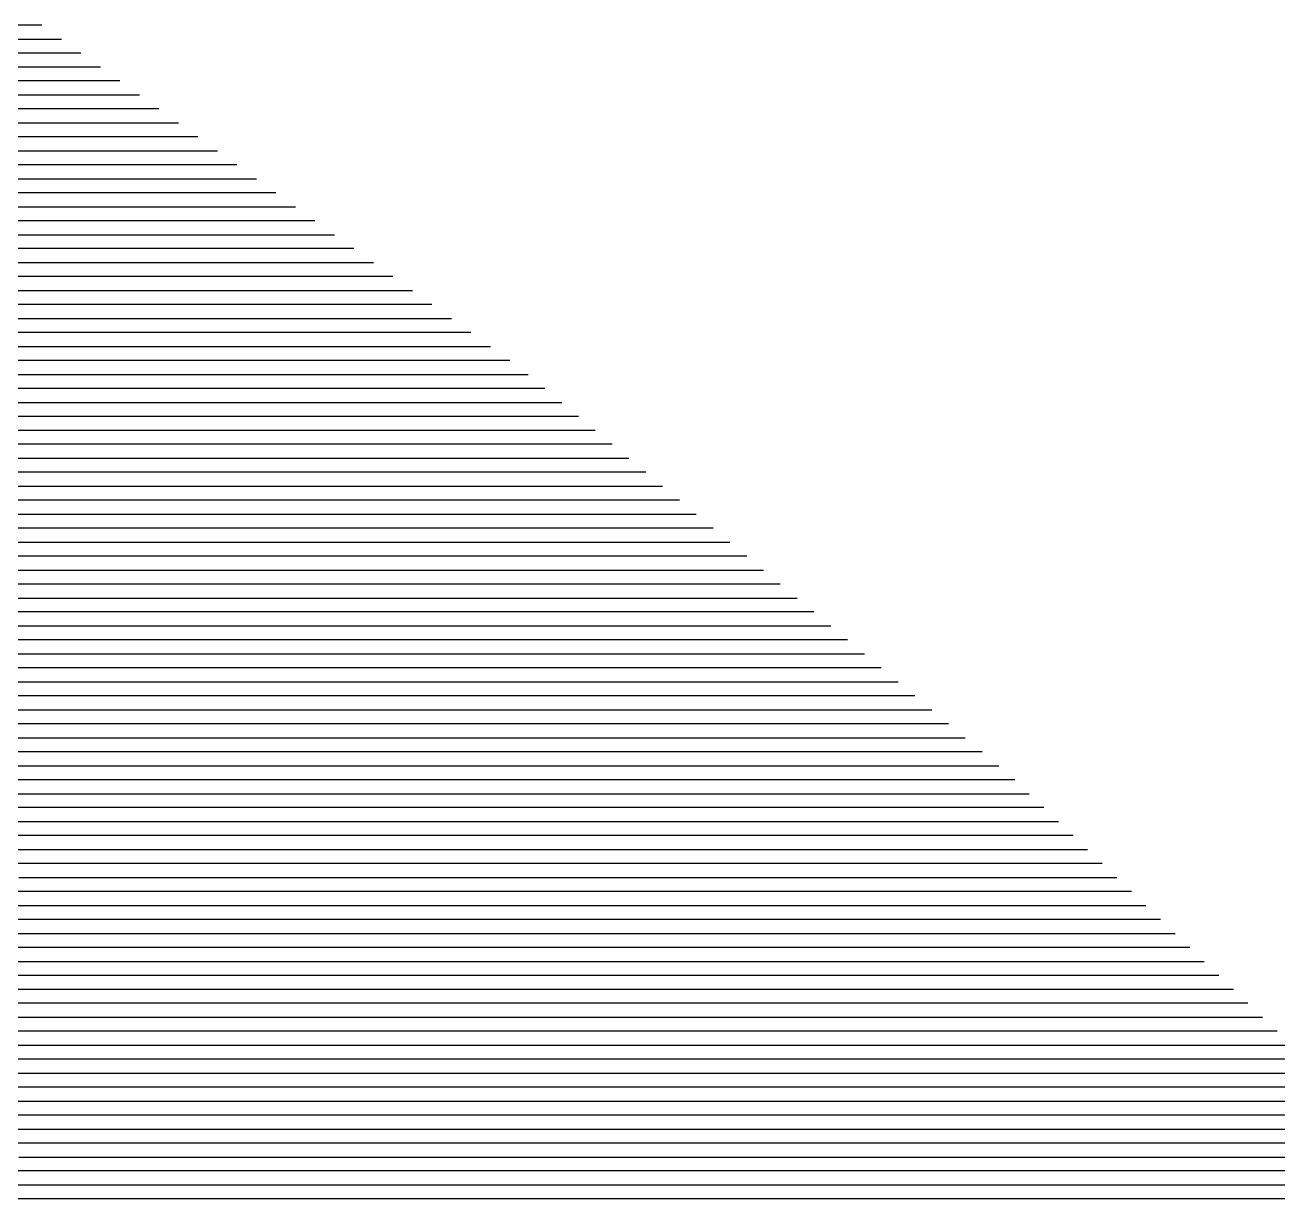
# Model space of a CAD drawing. Header units: metres. Extents: x -6.9 to 6.9, y -7 to 7.
# Drawn here: x 3.852 to 4.748, y 5.028 to 5.868 of the extents above; entities that cross this region are included whole.
import ezdxf

# ---------------------------------------------------------------- set-up
doc = ezdxf.new("R2010")
doc.units = ezdxf.units.M

msp = doc.modelspace()

# ---------------------------------------------------------------- linework, layer by layer
for p, q in [((3.863641, 5.867827, 0.314611), (3.826792, 5.867827, 0.307889)), ((3.820653, 5.857827, 0.307209), (3.877602, 5.857827, 0.317598)), ((3.891564, 5.847827, 0.320584), (3.814513, 5.847827, 0.306529)), ((3.808374, 5.837827, 0.305849), (3.905526, 5.837827, 0.323571)), ((3.919487, 5.827827, 0.326558), (3.802234, 5.827827, 0.30517)), ((3.796095, 5.817827, 0.30449), (3.933449, 5.817827, 0.329545)), ((3.947411, 5.807827, 0.332532), (3.789955, 5.807827, 0.30381)), ((3.783816, 5.797827, 0.30313), (3.961373, 5.797827, 0.335519)), ((3.975334, 5.787827, 0.338505), (3.777676, 5.787827, 0.30245)), ((3.771537, 5.777827, 0.30177), (3.989296, 5.777827, 0.341492)), ((4.003258, 5.767827, 0.344479), (3.765397, 5.767827, 0.30109)), ((3.759258, 5.757827, 0.30041), (4.017219, 5.757827, 0.347466)), ((4.031181, 5.747827, 0.350453), (3.753118, 5.747827, 0.299731)), ((3.746979, 5.737827, 0.299051), (4.045143, 5.737827, 0.35344)), ((4.059105, 5.727827, 0.356426), (3.740839, 5.727827, 0.298371)), ((3.734699, 5.717827, 0.297691), (4.073066, 5.717827, 0.359413)), ((4.087028, 5.707827, 0.3624), (3.72856, 5.707827, 0.297011)), ((3.72242, 5.697827, 0.296331), (4.10099, 5.697827, 0.365387)), ((4.114951, 5.687827, 0.368374), (3.716281, 5.687827, 0.295651)), ((3.710141, 5.677827, 0.294971), (4.128913, 5.677827, 0.371361)), ((4.142875, 5.667827, 0.374347), (3.704002, 5.667827, 0.294291)), ((3.697862, 5.657827, 0.293612), (4.156836, 5.657827, 0.377334)), ((4.170798, 5.647827, 0.380321), (3.691723, 5.647827, 0.292932)), ((3.685583, 5.637827, 0.292252), (4.18476, 5.637827, 0.383308)), ((4.198722, 5.627827, 0.386295), (3.679444, 5.627827, 0.291572)), ((3.673304, 5.617827, 0.290892), (4.199981, 5.617827, 0.386965)), ((4.199981, 5.617827, 0.386965), (4.201834, 5.617827, 0.387299)), ((4.201834, 5.617827, 0.387299), (4.211655, 5.617827, 0.38911)), ((4.190183, 5.607827, 0.385617), (3.667165, 5.607827, 0.290212)), ((4.195502, 5.607827, 0.386577), (4.190183, 5.607827, 0.385617)), ((4.223693, 5.607827, 0.391776), (4.195502, 5.607827, 0.386577)), ((3.661025, 5.597827, 0.289532), (4.180384, 5.597827, 0.38427)), ((4.180384, 5.597827, 0.38427), (4.18917, 5.597827, 0.385855)), ((4.18917, 5.597827, 0.385855), (4.235732, 5.597827, 0.394442)), ((4.170586, 5.587827, 0.382923), (3.654886, 5.587827, 0.288852)), ((4.182837, 5.587827, 0.385133), (4.170586, 5.587827, 0.382923)), ((4.24777, 5.587827, 0.397108), (4.182837, 5.587827, 0.385133)), ((3.648746, 5.577827, 0.288173), (4.160788, 5.577827, 0.381575)), ((4.160788, 5.577827, 0.381575), (4.176505, 5.577827, 0.384411)), ((4.176505, 5.577827, 0.384411), (4.259809, 5.577827, 0.399774)), ((4.150989, 5.567827, 0.380228), (3.642606, 5.567827, 0.287493)), ((4.170173, 5.567827, 0.383689), (4.150989, 5.567827, 0.380228)), ((4.271847, 5.567827, 0.40244), (4.170173, 5.567827, 0.383689)), ((3.636467, 5.557827, 0.286813), (4.141191, 5.557827, 0.378881)), ((4.141191, 5.557827, 0.378881), (4.163841, 5.557827, 0.382967)), ((4.163841, 5.557827, 0.382967), (4.283885, 5.557827, 0.405105)), ((4.131393, 5.547827, 0.377533), (3.630327, 5.547827, 0.286133)), ((4.157509, 5.547827, 0.382245), (4.131393, 5.547827, 0.377533)), ((4.295924, 5.547827, 0.407771), (4.157509, 5.547827, 0.382245)), ((3.624188, 5.537827, 0.285453), (4.121594, 5.537827, 0.376186)), ((4.121594, 5.537827, 0.376186), (4.151176, 5.537827, 0.381524)), ((4.151176, 5.537827, 0.381524), (4.307962, 5.537827, 0.410437)), ((4.111796, 5.527827, 0.374839), (3.618048, 5.527827, 0.284773)), ((4.144844, 5.527827, 0.380802), (4.111796, 5.527827, 0.374839)), ((4.32, 5.527827, 0.413103), (4.144844, 5.527827, 0.380802)), ((3.611909, 5.517827, 0.284093), (4.101998, 5.517827, 0.373492)), ((4.101998, 5.517827, 0.373492), (4.138512, 5.517827, 0.38008)), ((4.138512, 5.517827, 0.38008), (4.332039, 5.517827, 0.415769)), ((4.092199, 5.507827, 0.372144), (3.605769, 5.507827, 0.283413)), ((4.13218, 5.507827, 0.379358), (4.092199, 5.507827, 0.372144)), ((4.344077, 5.507827, 0.418435), (4.13218, 5.507827, 0.379358)), ((3.59963, 5.497827, 0.282734), (4.082401, 5.497827, 0.370797)), ((4.082401, 5.497827, 0.370797), (4.125848, 5.497827, 0.378636)), ((4.125848, 5.497827, 0.378636), (4.356115, 5.497827, 0.421101)), ((4.072603, 5.487827, 0.36945), (3.59349, 5.487827, 0.282054)), ((4.119515, 5.487827, 0.377914), (4.072603, 5.487827, 0.36945)), ((4.368154, 5.487827, 0.423767), (4.119515, 5.487827, 0.377914)), ((3.587351, 5.477827, 0.281374), (4.062804, 5.477827, 0.368102)), ((4.062804, 5.477827, 0.368102), (4.113183, 5.477827, 0.377192)), ((4.113183, 5.477827, 0.377192), (4.380192, 5.477827, 0.426433)), ((4.053006, 5.467827, 0.366755), (3.581211, 5.467827, 0.280694)), ((4.106851, 5.467827, 0.37647), (4.053006, 5.467827, 0.366755)), ((4.392231, 5.467827, 0.429098), (4.106851, 5.467827, 0.37647)), ((3.575072, 5.457827, 0.280014), (4.043208, 5.457827, 0.365408)), ((4.043208, 5.457827, 0.365408), (4.100519, 5.457827, 0.375748)), ((4.100519, 5.457827, 0.375748), (4.404269, 5.457827, 0.431764)), ((4.033409, 5.447827, 0.364061), (3.568932, 5.447827, 0.279334)), ((4.094186, 5.447827, 0.375026), (4.033409, 5.447827, 0.364061)), ((4.416307, 5.447827, 0.43443), (4.094186, 5.447827, 0.375026)), ((3.562793, 5.437827, 0.278654), (4.023611, 5.437827, 0.362713)), ((4.023611, 5.437827, 0.362713), (4.087854, 5.437827, 0.374304)), ((4.087854, 5.437827, 0.374304), (4.428346, 5.437827, 0.437096)), ((4.013813, 5.427827, 0.361366), (3.556653, 5.427827, 0.277974)), ((4.081522, 5.427827, 0.373582), (4.013813, 5.427827, 0.361366)), ((4.440384, 5.427827, 0.439762), (4.081522, 5.427827, 0.373582)), ((3.550513, 5.417827, 0.277294), (4.004014, 5.417827, 0.360019)), ((4.004014, 5.417827, 0.360019), (4.07519, 5.417827, 0.372861)), ((4.07519, 5.417827, 0.372861), (4.452422, 5.417827, 0.442428)), ((3.994216, 5.407827, 0.358671), (3.544374, 5.407827, 0.276615)), ((4.068858, 5.407827, 0.372139), (3.994216, 5.407827, 0.358671)), ((4.464461, 5.407827, 0.445094), (4.068858, 5.407827, 0.372139)), ((3.538234, 5.397827, 0.275935), (3.984418, 5.397827, 0.357324)), ((3.984418, 5.397827, 0.357324), (4.062525, 5.397827, 0.371417)), ((4.062525, 5.397827, 0.371417), (4.476499, 5.397827, 0.44776)), ((3.974619, 5.387827, 0.355977), (3.532095, 5.387827, 0.275255)), ((4.056193, 5.387827, 0.370695), (3.974619, 5.387827, 0.355977)), ((4.488538, 5.387827, 0.450426), (4.056193, 5.387827, 0.370695)), ((3.525955, 5.377827, 0.274575), (3.964821, 5.377827, 0.35463)), ((3.964821, 5.377827, 0.35463), (4.049861, 5.377827, 0.369973)), ((4.049861, 5.377827, 0.369973), (4.500576, 5.377827, 0.453091)), ((3.955023, 5.367827, 0.353282), (3.519816, 5.367827, 0.273895)), ((4.043529, 5.367827, 0.369251), (3.955023, 5.367827, 0.353282)), ((4.512614, 5.367827, 0.455757), (4.043529, 5.367827, 0.369251)), ((3.513676, 5.357827, 0.273215), (3.945224, 5.357827, 0.351935)), ((3.945224, 5.357827, 0.351935), (4.037197, 5.357827, 0.368529)), ((4.037197, 5.357827, 0.368529), (4.524653, 5.357827, 0.458423)), ((3.935426, 5.347827, 0.350588), (3.507537, 5.347827, 0.272535)), ((4.030864, 5.347827, 0.367807), (3.935426, 5.347827, 0.350588)), ((4.536691, 5.347827, 0.461089), (4.030864, 5.347827, 0.367807)), ((3.501397, 5.337827, 0.271855), (3.925628, 5.337827, 0.34924)), ((3.925628, 5.337827, 0.34924), (4.024532, 5.337827, 0.367085)), ((4.024532, 5.337827, 0.367085), (4.548729, 5.337827, 0.463755)), ((3.915829, 5.327827, 0.347893), (3.495258, 5.327827, 0.271176)), ((4.0182, 5.327827, 0.366363), (3.915829, 5.327827, 0.347893)), ((4.550494, 5.327827, 0.464526), (4.0182, 5.327827, 0.366363)), ((4.552158, 5.327827, 0.46483), (4.550494, 5.327827, 0.464526)), ((4.560024, 5.327827, 0.466296), (4.552158, 5.327827, 0.46483)), ((3.489118, 5.317827, 0.270496), (3.906031, 5.317827, 0.346546)), ((3.906031, 5.317827, 0.346546), (4.011868, 5.317827, 0.365641)), ((4.011868, 5.317827, 0.365641), (4.540371, 5.317827, 0.463105)), ((4.540371, 5.317827, 0.463105), (4.545623, 5.317827, 0.464064)), ((4.545623, 5.317827, 0.464064), (4.570459, 5.317827, 0.468692)), ((3.896233, 5.307827, 0.345198), (3.482979, 5.307827, 0.269816)), ((4.005536, 5.307827, 0.364919), (3.896233, 5.307827, 0.345198)), ((4.530248, 5.307827, 0.461684), (4.005536, 5.307827, 0.364919)), ((4.539089, 5.307827, 0.463298), (4.530248, 5.307827, 0.461684)), ((4.580894, 5.307827, 0.471088), (4.539089, 5.307827, 0.463298)), ((3.476839, 5.297827, 0.269136), (3.886434, 5.297827, 0.343851)), ((3.886434, 5.297827, 0.343851), (3.999203, 5.297827, 0.364198)), ((3.999203, 5.297827, 0.364198), (4.520124, 5.297827, 0.460263)), ((4.520124, 5.297827, 0.460263), (4.532554, 5.297827, 0.462531)), ((4.532554, 5.297827, 0.462531), (4.591328, 5.297827, 0.473484)), ((3.876636, 5.287827, 0.342504), (3.4707, 5.287827, 0.268456)), ((3.992871, 5.287827, 0.363476), (3.876636, 5.287827, 0.342504)), ((4.510001, 5.287827, 0.458842), (3.992871, 5.287827, 0.363476)), ((4.526019, 5.287827, 0.461765), (4.510001, 5.287827, 0.458842)), ((4.601763, 5.287827, 0.475881), (4.526019, 5.287827, 0.461765)), ((3.46456, 5.277827, 0.267776), (3.866838, 5.277827, 0.341157)), ((3.866838, 5.277827, 0.341157), (3.986539, 5.277827, 0.362754)), ((3.986539, 5.277827, 0.362754), (4.499877, 5.277827, 0.457421)), ((4.499877, 5.277827, 0.457421), (4.519485, 5.277827, 0.460999)), ((4.519485, 5.277827, 0.460999), (4.612198, 5.277827, 0.478277)), ((3.857039, 5.267827, 0.339809), (3.45842, 5.267827, 0.267096)), ((3.980207, 5.267827, 0.362032), (3.857039, 5.267827, 0.339809)), ((4.489754, 5.267827, 0.456), (3.980207, 5.267827, 0.362032)), ((4.51295, 5.267827, 0.460233), (4.489754, 5.267827, 0.456)), ((4.622632, 5.267827, 0.480673), (4.51295, 5.267827, 0.460233)), ((3.847241, 5.257827, 0.338462), (3.973874, 5.257827, 0.36131)), ((3.973874, 5.257827, 0.36131), (4.47963, 5.257827, 0.454579)), ((4.47963, 5.257827, 0.454579), (4.506415, 5.257827, 0.459467)), ((4.506415, 5.257827, 0.459467), (4.633067, 5.257827, 0.483069)), ((3.967542, 5.247827, 0.360588), (3.837443, 5.247827, 0.337115)), ((4.469507, 5.247827, 0.453158), (3.967542, 5.247827, 0.360588)), ((4.499881, 5.247827, 0.4587), (4.469507, 5.247827, 0.453158)), ((4.643502, 5.247827, 0.485465), (4.499881, 5.247827, 0.4587)), ((3.827644, 5.237827, 0.335767), (3.96121, 5.237827, 0.359866)), ((3.96121, 5.237827, 0.359866), (4.459383, 5.237827, 0.451737)), ((4.459383, 5.237827, 0.451737), (4.493346, 5.237827, 0.457934)), ((4.493346, 5.237827, 0.457934), (4.653936, 5.237827, 0.487862)), ((3.954878, 5.227827, 0.359144), (3.817846, 5.227827, 0.33442)), ((4.44926, 5.227827, 0.450316), (3.954878, 5.227827, 0.359144)), ((4.486812, 5.227827, 0.457168), (4.44926, 5.227827, 0.450316)), ((4.664371, 5.227827, 0.490258), (4.486812, 5.227827, 0.457168)), ((3.808048, 5.217827, 0.333073), (3.948546, 5.217827, 0.358422)), ((3.948546, 5.217827, 0.358422), (4.439137, 5.217827, 0.448895)), ((4.439137, 5.217827, 0.448895), (4.480277, 5.217827, 0.456402)), ((4.480277, 5.217827, 0.456402), (4.674805, 5.217827, 0.492654)), ((3.942213, 5.207827, 0.3577), (3.798249, 5.207827, 0.331726)), ((4.429013, 5.207827, 0.447474), (3.942213, 5.207827, 0.3577)), ((4.473742, 5.207827, 0.455636), (4.429013, 5.207827, 0.447474)), ((4.68524, 5.207827, 0.49505), (4.473742, 5.207827, 0.455636)), ((3.788451, 5.197827, 0.330378), (3.935881, 5.197827, 0.356978)), ((3.935881, 5.197827, 0.356978), (4.41889, 5.197827, 0.446052)), ((4.41889, 5.197827, 0.446052), (4.467208, 5.197827, 0.454869)), ((4.467208, 5.197827, 0.454869), (4.695675, 5.197827, 0.497446)), ((3.929549, 5.187827, 0.356257), (3.778652, 5.187827, 0.329031)), ((4.408766, 5.187827, 0.444631), (3.929549, 5.187827, 0.356257)), ((4.460673, 5.187827, 0.454103), (4.408766, 5.187827, 0.444631)), ((4.706109, 5.187827, 0.499842), (4.460673, 5.187827, 0.454103)), ((3.768854, 5.177827, 0.327684), (3.923217, 5.177827, 0.355535)), ((3.923217, 5.177827, 0.355535), (4.398643, 5.177827, 0.44321)), ((4.398643, 5.177827, 0.44321), (4.454138, 5.177827, 0.453337)), ((4.454138, 5.177827, 0.453337), (4.716544, 5.177827, 0.502239)), ((3.916885, 5.167827, 0.354813), (3.759056, 5.167827, 0.326336)), ((4.388519, 5.167827, 0.441789), (3.916885, 5.167827, 0.354813)), ((4.447604, 5.167827, 0.452571), (4.388519, 5.167827, 0.441789)), ((4.726979, 5.167827, 0.504635), (4.447604, 5.167827, 0.452571)), ((3.749257, 5.157827, 0.324989), (3.910552, 5.157827, 0.354091)), ((3.910552, 5.157827, 0.354091), (4.378396, 5.157827, 0.440368)), ((4.378396, 5.157827, 0.440368), (4.441069, 5.157827, 0.451804)), ((4.441069, 5.157827, 0.451804), (4.737413, 5.157827, 0.507031)), ((3.90422, 5.147827, 0.353369), (3.739459, 5.147827, 0.323642)), ((4.368273, 5.147827, 0.438947), (3.90422, 5.147827, 0.353369)), ((4.434534, 5.147827, 0.451038), (4.368273, 5.147827, 0.438947)), ((4.747848, 5.147827, 0.509427), (4.434534, 5.147827, 0.451038)), ((3.729661, 5.137827, 0.322294), (3.897888, 5.137827, 0.352647)), ((3.897888, 5.137827, 0.352647), (4.358149, 5.137827, 0.437526)), ((4.358149, 5.137827, 0.437526), (4.428, 5.137827, 0.450272)), ((4.428, 5.137827, 0.450272), (4.758283, 5.137827, 0.511823)), ((3.891556, 5.127827, 0.351925), (3.719862, 5.127827, 0.320947)), ((4.348026, 5.127827, 0.436105), (3.891556, 5.127827, 0.351925)), ((4.421465, 5.127827, 0.449506), (4.348026, 5.127827, 0.436105)), ((4.768717, 5.127827, 0.514219), (4.421465, 5.127827, 0.449506)), ((3.710064, 5.117827, 0.3196), (3.885224, 5.117827, 0.351203)), ((3.885224, 5.117827, 0.351203), (4.337902, 5.117827, 0.434684)), ((4.337902, 5.117827, 0.434684), (4.41493, 5.117827, 0.44874)), ((4.41493, 5.117827, 0.44874), (4.779152, 5.117827, 0.516616)), ((3.878891, 5.107827, 0.350481), (3.700266, 5.107827, 0.318253)), ((4.327779, 5.107827, 0.433263), (3.878891, 5.107827, 0.350481)), ((4.408396, 5.107827, 0.447973), (4.327779, 5.107827, 0.433263)), ((4.789587, 5.107827, 0.519012), (4.408396, 5.107827, 0.447973)), ((3.690467, 5.097827, 0.316905), (3.872559, 5.097827, 0.349759)), ((3.872559, 5.097827, 0.349759), (4.317655, 5.097827, 0.431842)), ((4.317655, 5.097827, 0.431842), (4.401861, 5.097827, 0.447207)), ((4.401861, 5.097827, 0.447207), (4.800021, 5.097827, 0.521408)), ((3.866227, 5.087827, 0.349037), (3.680669, 5.087827, 0.315558)), ((4.307532, 5.087827, 0.430421), (3.866227, 5.087827, 0.349037)), ((4.395326, 5.087827, 0.446441), (4.307532, 5.087827, 0.430421)), ((4.810456, 5.087827, 0.523804), (4.395326, 5.087827, 0.446441)), ((3.670871, 5.077827, 0.314211), (3.859895, 5.077827, 0.348315)), ((3.859895, 5.077827, 0.348315), (4.297409, 5.077827, 0.429)), ((4.297409, 5.077827, 0.429), (4.388792, 5.077827, 0.445675)), ((4.388792, 5.077827, 0.445675), (4.820891, 5.077827, 0.5262)), ((3.853563, 5.067827, 0.347594), (3.661072, 5.067827, 0.312863)), ((4.287285, 5.067827, 0.427578), (3.853563, 5.067827, 0.347594)), ((4.382257, 5.067827, 0.444909), (4.287285, 5.067827, 0.427578)), ((4.831325, 5.067827, 0.528596), (4.382257, 5.067827, 0.444909)), ((3.84723, 5.057827, 0.346872), (4.277162, 5.057827, 0.426157)), ((4.277162, 5.057827, 0.426157), (4.375722, 5.057827, 0.444142)), ((4.375722, 5.057827, 0.444142), (4.84176, 5.057827, 0.530993)), ((4.267038, 5.047827, 0.424736), (3.840898, 5.047827, 0.34615)), ((4.369188, 5.047827, 0.443376), (4.267038, 5.047827, 0.424736)), ((4.852194, 5.047827, 0.533389), (4.369188, 5.047827, 0.443376)), ((3.834566, 5.037827, 0.345428), (4.256915, 5.037827, 0.423315)), ((4.256915, 5.037827, 0.423315), (4.362653, 5.037827, 0.44261)), ((4.362653, 5.037827, 0.44261), (4.862629, 5.037827, 0.535785)), ((4.246791, 5.027827, 0.421894), (3.828234, 5.027827, 0.344706)), ((4.356119, 5.027827, 0.441844), (4.246791, 5.027827, 0.421894)), ((4.873064, 5.027827, 0.538181), (4.356119, 5.027827, 0.441844))]:
    msp.add_line(p, q)

doc.saveas('drawing.dxf')
